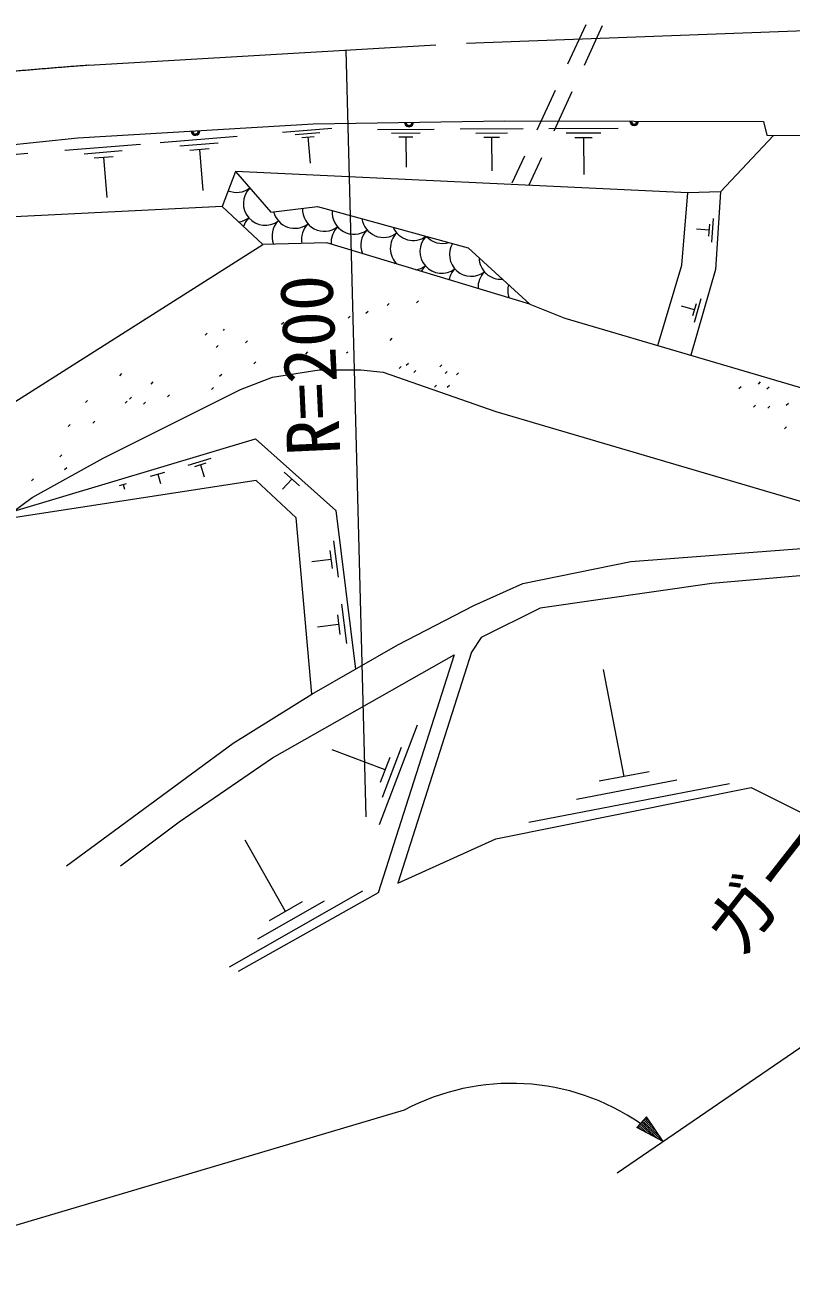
# Model space of a CAD drawing. Units: millimetres, scale not verified. Extents: x 40000 to 680000, y 20000 to 380000.
# Drawn here: x 250014 to 276440, y 265113 to 308064 of the extents above; entities that cross this region are included whole.
import ezdxf
from ezdxf.enums import TextEntityAlignment as Align

# ---------------------------------------------------------------- set-up
doc = ezdxf.new("R2010")
doc.units = ezdxf.units.MM
doc.header["$LTSCALE"] = 1000
doc.linetypes.add('CHAIN', pattern=[18.5, 12, -1.5, 3.5, -1.5])
for name, color, linetype, lineweight in [('M-BGD', 7, 'Continuous', 13), ('M-BMK', 2, 'CHAIN', 13), ('M-BMK-SRVR', 3, 'Continuous', 13), ('M-STR-HTXT', 7, 'Continuous', 13)]:
    doc.layers.add(name, color=color, linetype=linetype, lineweight=lineweight)
doc.styles.add('ＭＳ ゴシック', font='')
doc.styles.get('ＭＳ ゴシック').set_extended_font_data('MS Gothic')

msp = doc.modelspace()

# ---------------------------------------------------------------- linework, layer by layer
at = {"layer": 'M-BGD'}
for p, q in [((269359, 308064), (268724, 306706)), ((269311, 306678), (269939, 308040)), ((268300, 305800), (267665, 304441)), ((268263, 304408), (268891, 305770)), ((254684, 304016), (257329, 304233)), ((258903, 304362), (260605, 304502)), ((259338, 304284), (260189, 304354)), ((259560, 304188), (259985, 304223)), ((259773, 304206), (259847, 303298)), ((262172, 304462), (264131, 304474)), ((262663, 304335), (263642, 304340)), ((262908, 304205), (263398, 304208)), ((263153, 304207), (263159, 303162)), ((265025, 304479), (267195, 304491)), ((265569, 304337), (266654, 304343)), ((265841, 304194), (266383, 304197)), ((266112, 304196), (266119, 303038)), ((268082, 304496), (270479, 304510)), ((268682, 304340), (269881, 304347)), ((268983, 304182), (269582, 304185)), ((269282, 304183), (269290, 302905)), ((251396, 303745), (254001, 303959)), ((252061, 303625), (253364, 303732)), ((255360, 303894), (256682, 304002)), ((255705, 303744), (256366, 303799)), ((256035, 303772), (256151, 302361)), ((247788, 303449), (250116, 303640)), ((252401, 303478), (253052, 303532)), ((252727, 303505), (252841, 302116)), ((267241, 303535), (266808, 302609)), ((267398, 302535), (267843, 303500)), ((273624, 301199), (273597, 300788)), ((273748, 301397), (273693, 300575)), ((273610, 300994), (273172, 301023)), ((246829, 293277), (258217, 300496)), ((263520, 298485), (263591, 298556)), ((273331, 298625), (273094, 297804)), ((261777, 298132), (261848, 298203)), ((262508, 298396), (262576, 298464)), ((273103, 298246), (272665, 298372)), ((273162, 298451), (273044, 298040)), ((258869, 297750), (258939, 297821)), ((261159, 297953), (261229, 298023)), ((256227, 297367), (256298, 297437)), ((256860, 297537), (256902, 297579)), ((262611, 297192), (262682, 297263)), ((256608, 296942), (256679, 297013)), ((257617, 297109), (257688, 297180)), ((261109, 296758), (261149, 296798)), ((257904, 296382), (257975, 296452)), ((259704, 296721), (259774, 296792)), ((263169, 296336), (263239, 296407)), ((253288, 295974), (253359, 296045)), ((256730, 295959), (256800, 296029)), ((262919, 296220), (262990, 296291)), ((263426, 296081), (263496, 296151)), ((264324, 296278), (264395, 296349)), ((264506, 296052), (264577, 296123)), ((264895, 296002), (264965, 296073)), ((254370, 295687), (254441, 295758)), ((256453, 295495), (256524, 295566)), ((264140, 295582), (264211, 295653)), ((264582, 295577), (264653, 295647)), ((274642, 295528), (274713, 295599)), ((275318, 295687), (275389, 295758)), ((275608, 295523), (275678, 295593)), ((252099, 295051), (252169, 295122)), ((253475, 295028), (253546, 295099)), ((253618, 295167), (253688, 295238)), ((254935, 295244), (255006, 295315)), ((254099, 294990), (254169, 295061)), ((275144, 294885), (275215, 294956)), ((275641, 294857), (275712, 294928)), ((276274, 294956), (276345, 295027)), ((251507, 294226), (251578, 294297)), ((252357, 294337), (252428, 294407)), ((276215, 294140), (276286, 294211)), ((251219, 293173), (251290, 293244)), ((255648, 292894), (256437, 293129)), ((255877, 292847), (256271, 292965)), ((251384, 292739), (251455, 292810)), ((254351, 292506), (254840, 292652)), ((254596, 292579), (254693, 292254)), ((256074, 292906), (256200, 292486)), ((258953, 292644), (259480, 292174)), ((250244, 292351), (250315, 292422)), ((253277, 292186), (253518, 292257)), ((253398, 292222), (253445, 292062)), ((259217, 292409), (258903, 292058)), ((260535, 289946), (260612, 289324)), ((260662, 290277), (260816, 289033)), ((260574, 289635), (259910, 289553)), ((260932, 288100), (261101, 286738)), ((260835, 287397), (260109, 287307)), ((260793, 287737), (260877, 287056)), ((270680, 282159), (269971, 285849)), ((263546, 283924), (262236, 280497)), ((262434, 282386), (260607, 283084)), ((262990, 283155), (262335, 281441)), ((262598, 282814), (262270, 281957)), ((271544, 282325), (269815, 281993)), ((274316, 281901), (267398, 280573)), ((272498, 282030), (269039, 281366)), ((259007, 277512), (257608, 279962)), ((261654, 278210), (257059, 275587)), ((260331, 277861), (258033, 276549)), ((259581, 277839), (258433, 277184))]:
    msp.add_line(p, q, dxfattribs=at)
for points in [[(182559, 285012), (195077, 290516), (204434, 294050), (214626, 297281), (222528, 299376), (231521, 301321), (242574, 303212), (251842, 304170), (259956, 304650), (266562, 304756), (275493, 304739), (275599, 304259), (288525, 304188), (292627, 303940), (297048, 303256), (301167, 301942), (304221, 300309), (307187, 298062), (309513, 295967)], [(275836, 304258), (274009, 302308), (272876, 302278), (257276, 303009), (256813, 301801), (241333, 301040), (239353, 299809)], [(257276, 303009), (258499, 301607), (260109, 301801), (265299, 300384), (267424, 298439)], [(271846, 297013), (272667, 299787), (272876, 302278)], [(274009, 302308), (273830, 299638), (272979, 296680)], [(267424, 298439), (260423, 300548), (258217, 300496), (256813, 301801)], [(267424, 298439), (268631, 297956), (277860, 295247), (284549, 294400), (290391, 294485), (293102, 294845)], [(243861, 283516), (247634, 289574), (248481, 290421), (249243, 291014), (250259, 291776), (252714, 293130), (257455, 295501), (258556, 295924), (260165, 296178)], [(260165, 296178), (261604, 296178), (262366, 296094), (266261, 294739), (277775, 291352), (279723, 291098), (284353, 291080), (287502, 291228)], [(249633, 291306), (257965, 293794), (260734, 291322), (261411, 285860)], [(259911, 285002), (259375, 291075), (257990, 292360), (249243, 291014)], [(251444, 279076), (257201, 283309), (259911, 285002), (262874, 286696), (265499, 288050), (267192, 288812), (270917, 289574), (279807, 290252), (291153, 291691), (294031, 291860)], [(294031, 291860), (294087, 291095), (281501, 289490), (273711, 288812), (267785, 287966), (265753, 286950), (265414, 286442), (262874, 278483), (266261, 280007), (275066, 281785), (276929, 280854), (286835, 282547), (288184, 282254)], [(253307, 279076), (255339, 280600), (258556, 282801), (264821, 286357), (262197, 278144), (257371, 275435)]]:
    msp.add_lwpolyline(points, dxfattribs=at)
for centre, radius, start, end in [((263259, 304703), 150, 180.924, 0.9241), ((263259, 304703), 120, 180.924, 0.9241), ((263259, 304703), 100, 180.924, 0.9241), ((263259, 304703), 100, 180.924, 0.9241), ((263259, 304703), 100, 180.924, 0.9241), ((263259, 304703), 100, 180.924, 0.9241), ((271027, 304747), 150, 179.8861, 359.8861), ((271027, 304747), 120, 179.8861, 359.8861), ((271027, 304747), 100, 179.8861, 359.8861), ((271027, 304747), 100, 179.8861, 359.8861), ((271027, 304747), 100, 179.8861, 359.8861), ((271027, 304747), 100, 179.8861, 359.8861), ((255899, 304410), 150, 183.3812, 3.3812), ((255899, 304410), 120, 183.3812, 3.3812), ((255899, 304410), 100, 183.3812, 3.3812), ((255899, 304410), 100, 183.3812, 3.3812), ((255899, 304410), 100, 183.3812, 3.3812), ((255899, 304410), 100, 183.3812, 3.3812), ((257315, 303043), 752, 247.2067, 307.1496), ((258301, 301912), 752, 135.0494, 307.1496), ((259321, 301807), 752, 194.5708, 307.1496), ((260342, 301702), 752, 177.2613, 307.1496), ((261362, 301597), 752, 174.9843, 307.1496), ((257280, 302017), 752, 277.7678, 307.1496), ((258266, 300887), 752, 135.0494, 162.2636), ((259287, 300782), 752, 135.0494, 201.6205), ((260307, 300677), 752, 135.0494, 191.4328), ((261328, 300572), 752, 135.0494, 185.4466), ((262383, 301492), 752, 188.3549, 307.1496), ((263403, 301387), 752, 203.3004, 306.1615), ((262348, 300467), 752, 135.0494, 202.7079), ((263369, 300362), 752, 135.0494, 226.5369), ((264390, 300257), 752, 135.9408, 307.1496), ((264424, 301282), 752, 222.5309, 286.931), ((265410, 300152), 752, 149.7277, 307.1496), ((262348, 300467), 752, 303.7711, 307.1496), ((263335, 299337), 752, 135.0494, 138.0383), ((266431, 300047), 752, 180.7878, 274.2766), ((263369, 300362), 752, 279.9421, 307.1496), ((264355, 299232), 752, 135.0494, 153.5621), ((265376, 299127), 752, 135.0494, 168.3799), ((266396, 299022), 752, 135.0494, 183.5614), ((267417, 298917), 752, 165.03, 200.4678)]:
    msp.add_arc(centre, radius, start, end, dxfattribs=at)
at = {"layer": 'M-BMK'}
msp.add_lwpolyline([(252213, 306673), (265245, 307439), (281125, 308030)], dxfattribs=at)
msp.add_arc((266460, 117011), 190197, 94.29575, 113.41192, dxfattribs=at)
at = {"layer": 'M-BMK-SRVR'}
msp.add_line((261081, 307194), (261772, 280771), dxfattribs=at)
at = {"layer": 'M-STR-HTXT'}
for p, q in [((284189, 277903), (270446, 268493)), ((263095, 270659), (217853, 257235)), ((271454, 270432), (271120, 270060)), ((271667, 269771), (271220, 270171)), ((271253, 270209), (271849, 269675)), ((272032, 269578), (271287, 270246)), ((271320, 270283), (271916, 269749)), ((271800, 269920), (271353, 270320)), ((271387, 270357), (271685, 270091)), ((271569, 270261), (271420, 270395)), ((272032, 269578), (271454, 270432)), ((272032, 269578), (271120, 270060)), ((271302, 269963), (271153, 270097)), ((271187, 270134), (271485, 269867))]:
    msp.add_line(p, q, dxfattribs=at)
msp.add_arc((266791, 263729), 7854, 55.4365, 118.0739, dxfattribs=at)

# ---------------------------------------------------------------- texts
at = {"layer": 'M-BMK-SRVR', "style": 'ＭＳ ゴシック'}
msp.add_text('R=200', height=1833, rotation=92.648, dxfattribs=at).set_placement((259979, 293217), align=Align.MIDDLE_LEFT)
at = {"layer": 'M-STR-HTXT', "style": 'ＭＳ ゴシック'}
msp.add_text('ガードレール', height=1833, rotation=51.945, dxfattribs=at).set_placement((279759, 281392), align=Align.BOTTOM_CENTER)

doc.saveas('drawing.dxf')
